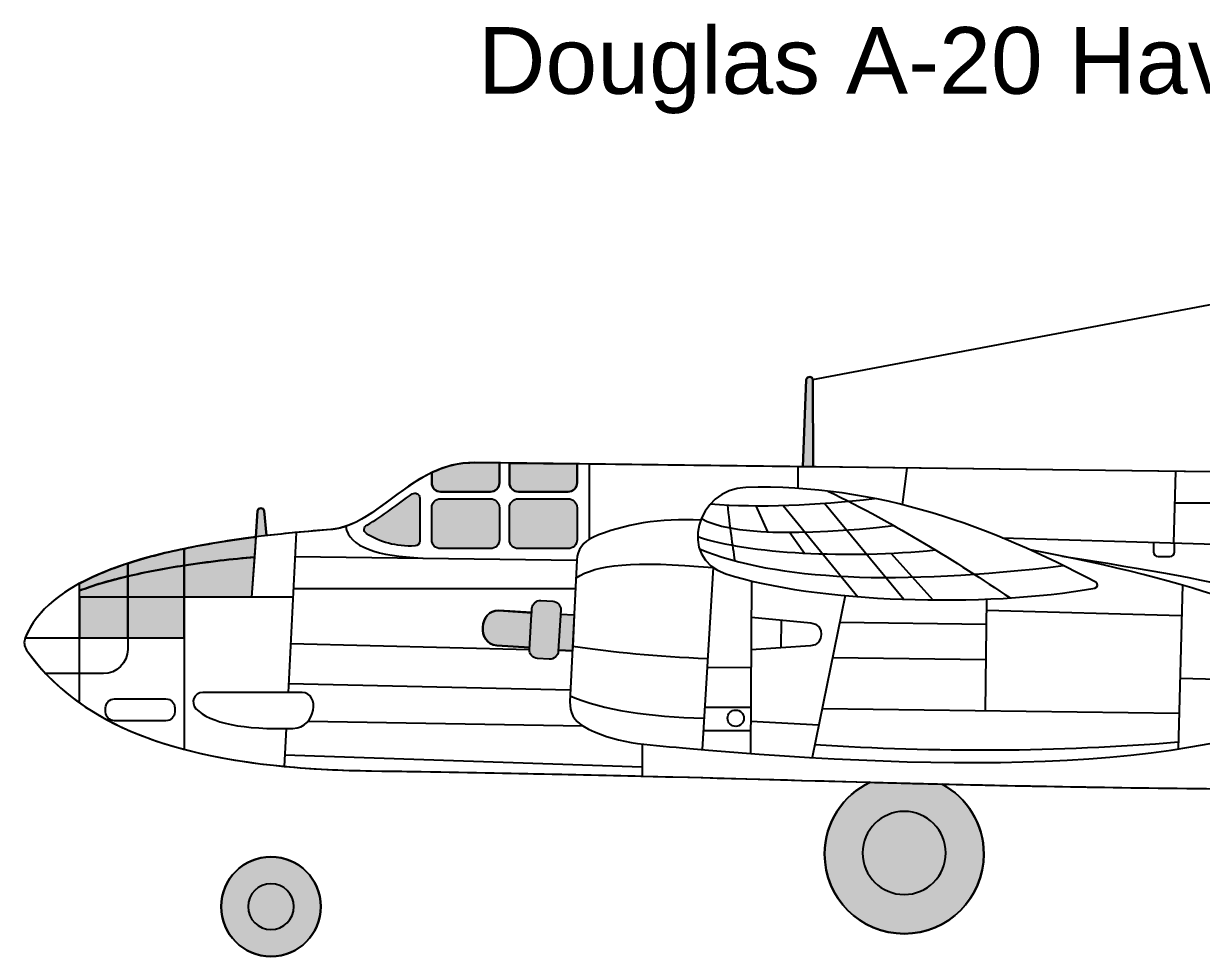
# Model space of a CAD drawing. Extents: x 34 to 386, y 42 to 325.
# Drawn here: x 34.4 to 113.8, y 261.8 to 324.7 of the extents above; entities that cross this region are included whole.
import ezdxf

# ---------------------------------------------------------------- set-up
doc = ezdxf.new("R2010")
doc.units = 0
doc.header["$MEASUREMENT"] = 0
for name, color, linetype in [('4-VIEW', 7, 'CONTINUOUS'), ('SOLIDS', 7, 'CONTINUOUS'), ('TITLE', 7, 'CONTINUOUS')]:
    doc.layers.add(name, color=color, linetype=linetype)

msp = doc.modelspace()

# ---------------------------------------------------------------- hatches: boundary and pattern name
at = {"layer": 'SOLIDS'}
h = msp.add_hatch(color=252, dxfattribs=at)
edge = h.paths.add_edge_path()
edge.add_spline(control_points=[(87.146, 300.73), (87.146, 300.73), (86.903, 294.852), (86.903, 294.852), (86.903, 294.852), (87.617, 294.843), (87.617, 294.843), (87.617, 294.843), (87.594, 300.724), (87.594, 300.724), (87.592, 300.975), (87.157, 300.98), (87.146, 300.73)], knot_values=[0, 0, 0, 0, 1, 1, 1, 2, 2, 2, 3, 3, 3, 4, 4, 4, 4], degree=3, periodic=1)
h = msp.add_hatch(color=255, dxfattribs=at)
edge = h.paths.add_edge_path()
edge.add_spline(control_points=[(64.77, 295.128), (63.939, 295.139), (63.18, 294.974), (62.473, 294.702), (62.278, 294.627), (62.087, 294.544), (61.9, 294.454), (61.9, 294.454), (61.9, 293.768), (61.9, 293.768), (61.9, 293.438), (62.171, 293.167), (62.501, 293.167), (62.501, 293.167), (65.86, 293.167), (65.86, 293.167), (66.191, 293.167), (66.462, 293.438), (66.462, 293.768), (66.462, 293.768), (66.462, 295.107), (66.462, 295.107), (66.462, 295.107), (64.77, 295.128), (64.77, 295.128)], knot_values=[0, 0, 0, 0, 1, 1, 1, 2, 2, 2, 3, 3, 3, 4, 4, 4, 5, 5, 5, 6, 6, 6, 7, 7, 7, 8, 8, 8, 8], degree=3, periodic=1)
h = msp.add_hatch(color=255, dxfattribs=at)
edge = h.paths.add_edge_path()
edge.add_spline(control_points=[(71.7, 295.042), (71.7, 295.042), (67.139, 295.098), (67.139, 295.098), (67.139, 295.098), (67.139, 293.768), (67.139, 293.768), (67.139, 293.438), (67.409, 293.167), (67.74, 293.167), (67.74, 293.167), (71.099, 293.167), (71.099, 293.167), (71.43, 293.167), (71.701, 293.438), (71.701, 293.768), (71.701, 293.768), (71.7, 295.042), (71.7, 295.042)], knot_values=[0, 0, 0, 0, 1, 1, 1, 2, 2, 2, 3, 3, 3, 4, 4, 4, 5, 5, 5, 6, 6, 6, 6], degree=3, periodic=1)
h = msp.add_hatch(color=255, dxfattribs=at)
edge = h.paths.add_edge_path()
edge.add_spline(control_points=[(60.581, 293.016), (59.583, 292.346), (58.665, 291.521), (57.526, 290.921), (57.301, 290.803), (57.286, 290.487), (57.5, 290.349), (58.408, 289.762), (59.486, 289.458), (60.779, 289.512), (60.957, 289.519), (61.097, 289.666), (61.097, 289.843), (61.097, 289.843), (61.097, 292.741), (61.097, 292.741), (61.097, 293.007), (60.802, 293.165), (60.581, 293.016)], knot_values=[0, 0, 0, 0, 1, 1, 1, 2, 2, 2, 3, 3, 3, 4, 4, 4, 5, 5, 5, 6, 6, 6, 6], degree=3, periodic=1)
h = msp.add_hatch(color=252, dxfattribs=at)
edge = h.paths.add_edge_path()
edge.add_spline(control_points=[(50.776, 290.206), (50.776, 290.206), (50.621, 291.884), (50.621, 291.884), (50.599, 292.122), (50.177, 292.119), (50.163, 291.879), (50.163, 291.879), (50.056, 290.118), (50.056, 290.118), (50.293, 290.148), (50.532, 290.177), (50.776, 290.206)], knot_values=[0, 0, 0, 0, 1, 1, 1, 2, 2, 2, 3, 3, 3, 4, 4, 4, 4], degree=3, periodic=1)
h = msp.add_hatch(color=255, dxfattribs=at)
edge = h.paths.add_edge_path()
edge.add_spline(control_points=[(65.86, 292.69), (65.86, 292.69), (62.501, 292.69), (62.501, 292.69), (62.171, 292.69), (61.9, 292.42), (61.9, 292.089), (61.9, 292.089), (61.9, 289.933), (61.9, 289.933), (61.9, 289.602), (62.171, 289.331), (62.501, 289.331), (62.501, 289.331), (65.86, 289.331), (65.86, 289.331), (66.191, 289.331), (66.462, 289.602), (66.462, 289.933), (66.462, 289.933), (66.462, 292.089), (66.462, 292.089), (66.462, 292.42), (66.191, 292.69), (65.86, 292.69)], knot_values=[0, 0, 0, 0, 1, 1, 1, 2, 2, 2, 3, 3, 3, 4, 4, 4, 5, 5, 5, 6, 6, 6, 7, 7, 7, 8, 8, 8, 8], degree=3, periodic=1)
h = msp.add_hatch(color=255, dxfattribs=at)
edge = h.paths.add_edge_path()
edge.add_spline(control_points=[(71.099, 292.69), (71.099, 292.69), (67.74, 292.69), (67.74, 292.69), (67.409, 292.69), (67.139, 292.42), (67.139, 292.089), (67.139, 292.089), (67.139, 289.933), (67.139, 289.933), (67.139, 289.602), (67.409, 289.331), (67.74, 289.331), (67.74, 289.331), (71.099, 289.331), (71.099, 289.331), (71.43, 289.331), (71.701, 289.602), (71.701, 289.933), (71.701, 289.933), (71.701, 292.089), (71.701, 292.089), (71.701, 292.42), (71.43, 292.69), (71.099, 292.69)], knot_values=[0, 0, 0, 0, 1, 1, 1, 2, 2, 2, 3, 3, 3, 4, 4, 4, 5, 5, 5, 6, 6, 6, 7, 7, 7, 8, 8, 8, 8], degree=3, periodic=1)
h = msp.add_hatch(color=255, dxfattribs=at)
edge = h.paths.add_edge_path()
edge.add_spline(control_points=[(49.904, 290.099), (48.174, 289.876), (46.614, 289.618), (45.21, 289.325), (45.21, 289.325), (45.21, 288.195), (45.21, 288.195), (46.824, 288.447), (48.462, 288.636), (49.955, 288.754), (49.955, 288.754), (50.056, 290.118), (50.056, 290.118), (50.006, 290.112), (49.955, 290.105), (49.904, 290.099)], knot_values=[0, 0, 0, 0, 1, 1, 1, 2, 2, 2, 3, 3, 3, 4, 4, 4, 5, 5, 5, 5], degree=3, periodic=1)
h = msp.add_hatch(color=255, dxfattribs=at)
edge = h.paths.add_edge_path()
edge.add_spline(control_points=[(45.21, 289.325), (43.788, 289.029), (42.527, 288.698), (41.414, 288.335), (41.414, 288.335), (41.414, 287.467), (41.414, 287.467), (42.604, 287.747), (43.899, 287.992), (45.21, 288.195), (45.21, 288.195), (45.21, 289.325), (45.21, 289.325)], knot_values=[0, 0, 0, 0, 1, 1, 1, 2, 2, 2, 3, 3, 3, 4, 4, 4, 4], degree=3, periodic=1)
h = msp.add_hatch(color=255, dxfattribs=at)
edge = h.paths.add_edge_path()
edge.add_spline(control_points=[(41.414, 288.335), (40.914, 288.173), (40.445, 288.004), (40.004, 287.829), (40.002, 287.829), (40.001, 287.828), (40, 287.827), (39.361, 287.571), (38.747, 287.288), (38.174, 286.976), (38.174, 286.976), (38.174, 286.499), (38.174, 286.499), (39.079, 286.855), (40.191, 287.179), (41.414, 287.467), (41.414, 287.467), (41.414, 288.335), (41.414, 288.335)], knot_values=[0, 0, 0, 0, 1, 1, 1, 2, 2, 2, 3, 3, 3, 4, 4, 4, 5, 5, 5, 6, 6, 6, 6], degree=3, periodic=1)
h = msp.add_hatch(color=255, dxfattribs=at)
edge = h.paths.add_edge_path()
edge.add_spline(control_points=[(45.21, 288.195), (43.899, 287.992), (42.604, 287.747), (41.414, 287.467), (41.414, 287.467), (41.414, 286.056), (41.414, 286.056), (41.414, 286.056), (45.21, 286.056), (45.21, 286.056), (45.21, 286.056), (45.21, 288.195), (45.21, 288.195)], knot_values=[0, 0, 0, 0, 1, 1, 1, 2, 2, 2, 3, 3, 3, 4, 4, 4, 4], degree=3, periodic=1)
h = msp.add_hatch(color=255, dxfattribs=at)
edge = h.paths.add_edge_path()
edge.add_spline(control_points=[(49.955, 288.754), (48.462, 288.636), (46.824, 288.447), (45.21, 288.195), (45.21, 288.195), (45.21, 286.056), (45.21, 286.056), (45.21, 286.056), (49.755, 286.056), (49.755, 286.056), (49.755, 286.056), (49.955, 288.754), (49.955, 288.754)], knot_values=[0, 0, 0, 0, 1, 1, 1, 2, 2, 2, 3, 3, 3, 4, 4, 4, 4], degree=3, periodic=1)
h = msp.add_hatch(color=255, dxfattribs=at)
edge = h.paths.add_edge_path()
edge.add_spline(control_points=[(41.414, 287.467), (40.191, 287.179), (39.079, 286.855), (38.174, 286.499), (38.174, 286.499), (38.174, 286.056), (38.174, 286.056), (38.174, 286.056), (41.414, 286.056), (41.414, 286.056), (41.414, 286.056), (41.414, 287.467), (41.414, 287.467)], knot_values=[0, 0, 0, 0, 1, 1, 1, 2, 2, 2, 3, 3, 3, 4, 4, 4, 4], degree=3, periodic=1)
for points in [[(41.414, 286.056), (38.174, 286.056), (38.174, 283.323), (41.414, 283.323)], [(45.21, 286.056), (41.414, 286.056), (41.414, 283.323), (45.21, 283.323)]]:
    msp.add_hatch(color=255, dxfattribs=at).paths.add_polyline_path(points)
h = msp.add_hatch(color=252, dxfattribs=at)
edge = h.paths.add_edge_path()
edge.add_spline(control_points=[(69.262, 285.833), (68.948, 285.853), (68.676, 285.611), (68.656, 285.297), (68.656, 285.297), (68.639, 285.013), (68.639, 285.013), (68.639, 285.013), (66.424, 285.156), (66.424, 285.156), (65.094, 285.234), (64.918, 282.891), (66.279, 282.809), (66.279, 282.809), (68.497, 282.67), (68.497, 282.67), (68.497, 282.67), (68.489, 282.536), (68.489, 282.536), (68.47, 282.222), (68.711, 281.949), (69.025, 281.93), (69.025, 281.93), (69.827, 281.882), (69.827, 281.882), (70.142, 281.863), (70.414, 282.104), (70.433, 282.418), (70.433, 282.418), (70.438, 282.489), (70.438, 282.489), (70.438, 282.489), (71.385, 282.442), (71.385, 282.442), (71.385, 282.442), (71.401, 282.765), (71.401, 282.765), (71.401, 282.765), (71.504, 284.864), (71.504, 284.864), (71.504, 284.864), (70.584, 284.909), (70.584, 284.909), (70.584, 284.909), (70.601, 285.179), (70.601, 285.179), (70.62, 285.493), (70.378, 285.766), (70.064, 285.785), (70.064, 285.785), (69.262, 285.833), (69.262, 285.833)], knot_values=[0, 0, 0, 0, 1, 1, 1, 2, 2, 2, 3, 3, 3, 4, 4, 4, 5, 5, 5, 6, 6, 6, 7, 7, 7, 8, 8, 8, 9, 9, 9, 10, 10, 10, 11, 11, 11, 12, 12, 12, 13, 13, 13, 14, 14, 14, 15, 15, 15, 16, 16, 16, 17, 17, 17, 17], degree=3, periodic=1)
h = msp.add_hatch(color=252, dxfattribs=at)
edge = h.paths.add_edge_path()
edge.add_spline(control_points=[(91.438, 273.584), (89.628, 272.722), (88.377, 270.876), (88.377, 268.737), (88.377, 265.774), (90.779, 263.372), (93.742, 263.372), (96.706, 263.372), (99.108, 265.774), (99.108, 268.737), (99.108, 270.779), (97.967, 272.554), (96.289, 273.461), (94.625, 273.5), (93.02, 273.541), (91.438, 273.584), (91.438, 273.584), (91.438, 273.584), (91.438, 273.584)], knot_values=[0, 0, 0, 0, 1, 1, 1, 2, 2, 2, 3, 3, 3, 4, 4, 4, 5, 5, 5, 6, 6, 6, 6], degree=3, periodic=1)
edge = h.paths.add_edge_path()
edge.add_spline(control_points=[(90.941, 268.816), (90.941, 270.363), (92.195, 271.618), (93.742, 271.618), (95.289, 271.618), (96.543, 270.363), (96.543, 268.816), (96.543, 267.269), (95.289, 266.015), (93.742, 266.015), (92.195, 266.015), (90.941, 267.269), (90.941, 268.816)], knot_values=[0, 0, 0, 0, 1, 1, 1, 2, 2, 2, 3, 3, 3, 4, 4, 4, 4], degree=3, periodic=1)
h = msp.add_hatch(color=255, dxfattribs=at)
edge = h.paths.add_edge_path()
edge.add_spline(control_points=[(93.742, 271.618), (95.289, 271.618), (96.543, 270.363), (96.543, 268.816), (96.543, 267.269), (95.289, 266.015), (93.742, 266.015), (92.195, 266.015), (90.941, 267.269), (90.941, 268.816), (90.941, 270.363), (92.195, 271.618), (93.742, 271.618)], knot_values=[0, 0, 0, 0, 1, 1, 1, 2, 2, 2, 3, 3, 3, 4, 4, 4, 4], degree=3, periodic=1)
h = msp.add_hatch(color=252, dxfattribs=at)
edge = h.paths.add_edge_path()
edge.add_spline(control_points=[(51.07, 268.559), (52.925, 268.559), (54.429, 267.055), (54.429, 265.2), (54.429, 263.345), (52.925, 261.841), (51.07, 261.841), (49.215, 261.841), (47.711, 263.345), (47.711, 265.2), (47.711, 267.055), (49.215, 268.559), (51.07, 268.559)], knot_values=[0, 0, 0, 0, 1, 1, 1, 2, 2, 2, 3, 3, 3, 4, 4, 4, 4], degree=3, periodic=1)
h = msp.add_hatch(color=255, dxfattribs=at)
edge = h.paths.add_edge_path()
edge.add_spline(control_points=[(51.07, 266.744), (51.923, 266.744), (52.615, 266.053), (52.615, 265.2), (52.615, 264.347), (51.923, 263.656), (51.07, 263.656), (50.217, 263.656), (49.526, 264.347), (49.526, 265.2), (49.526, 266.053), (50.217, 266.744), (51.07, 266.744)], knot_values=[0, 0, 0, 0, 1, 1, 1, 2, 2, 2, 3, 3, 3, 4, 4, 4, 4], degree=3, periodic=1)

# ---------------------------------------------------------------- linework, layer by layer
at = {"layer": '4-VIEW', "color": 7}
for points in [[(87.594, 300.724), (157.027, 313.82)], [(72.532, 289.977), (72.532, 295.031)], [(86.592, 293.393), (86.592, 294.855)], [(93.634, 292.289), (93.935, 294.764)], [(112.033, 294.537), (111.89, 289.719)], [(83.734, 292.222), (84.536, 290.459)], [(85.59, 292.244), (90.623, 286.093)], [(88.372, 292.389), (93.71, 285.917)], [(111.97, 292.41), (118.46, 292.41)], [(50.056, 290.118), (49.755, 286.056)], [(52.769, 290.418), (52.218, 279.63)], [(86.04, 290.429), (87.021, 289.028)], [(100.351, 290.06), (148.783, 288.628)], [(45.21, 289.325), (45.21, 275.811)], [(92.835, 289.02), (95.665, 285.873)], [(52.686, 288.804), (71.685, 288.563)], [(80.862, 288.057), (80.124, 275.789)], [(38.174, 279.028), (38.174, 287.052)], [(52.576, 286.643), (71.576, 286.643)], [(83.462, 287.148), (83.389, 275.527)], [(112.484, 286.869), (112.197, 275.824)], [(52.546, 286.056), (38.124, 286.056)], [(89.765, 286.166), (87.546, 275.247)], [(99.292, 285.926), (99.195, 278.418)], [(99.282, 285.172), (112.431, 284.83)], [(70.584, 284.909), (71.504, 284.864)], [(85.448, 284.527), (85.429, 282.641)], [(89.4, 284.37), (99.271, 284.243)], [(34.511, 283.323), (45.21, 283.323)], [(52.387, 282.941), (68.489, 282.536)], [(70.438, 282.489), (71.385, 282.442)], [(88.917, 281.991), (99.24, 281.857)], [(80.457, 281.312), (83.425, 281.338)], [(52.249, 280.233), (71.257, 279.821)], [(112.321, 280.61), (120.976, 280.371)], [(80.296, 278.642), (83.408, 278.642)], [(88.22, 278.56), (112.26, 278.25)], [(52.094, 277.201), (51.964, 274.655)], [(53.573, 277.702), (72.093, 277.376)], [(80.201, 277.063), (83.399, 277.063)], [(83.402, 277.7), (87.994, 277.452)], [(76.086, 276.159), (76.086, 273.998)], [(52.003, 275.422), (76.086, 274.617)]]:
    msp.add_lwpolyline(points, dxfattribs=at)
for points, knots in [([(86.903, 294.852), (86.903, 294.852), (87.146, 300.73), (87.146, 300.73), (87.157, 300.98), (87.592, 300.975), (87.594, 300.724), (87.594, 300.724), (87.617, 294.843), (87.617, 294.843)], [0, 0, 0, 0, 1, 1, 1, 2, 2, 2, 3, 3, 3, 3]), ([(117.925, 294.464), (117.925, 294.464), (64.77, 295.128), (64.77, 295.128), (60.616, 295.18), (58.257, 290.851), (55.11, 290.617), (41.632, 289.612), (35.955, 286.924), (34.511, 283.323), (34.397, 283.041), (34.431, 282.745), (34.605, 282.495), (38.851, 276.409), (47.267, 274.506), (57.852, 274.351), (83.85, 273.97), (90.495, 273.419), (114.102, 273.152), (133.396, 272.934), (165.091, 279.687), (180.499, 285.3), (182.614, 286.07), (179.835, 288.382), (179.051, 289.009)], [0, 0, 0, 0, 1, 1, 1, 2, 2, 2, 3, 3, 3, 4, 4, 4, 5, 5, 5, 6, 6, 6, 7, 7, 7, 8, 8, 8, 8]), ([(61.9, 294.454), (61.9, 294.454), (61.9, 293.768), (61.9, 293.768), (61.9, 293.438), (62.171, 293.167), (62.501, 293.167), (62.501, 293.167), (65.86, 293.167), (65.86, 293.167), (66.191, 293.167), (66.462, 293.438), (66.462, 293.768), (66.462, 293.768), (66.462, 295.107), (66.462, 295.107)], [0, 0, 0, 0, 1, 1, 1, 2, 2, 2, 3, 3, 3, 4, 4, 4, 5, 5, 5, 5]), ([(67.139, 295.098), (67.139, 295.098), (67.139, 293.768), (67.139, 293.768), (67.139, 293.438), (67.409, 293.167), (67.74, 293.167), (67.74, 293.167), (71.099, 293.167), (71.099, 293.167), (71.43, 293.167), (71.701, 293.438), (71.701, 293.768), (71.701, 293.768), (71.7, 295.042), (71.7, 295.042)], [0, 0, 0, 0, 1, 1, 1, 2, 2, 2, 3, 3, 3, 4, 4, 4, 5, 5, 5, 5]), ([(83.07, 293.457), (92.066, 293.709), (99.694, 290.766), (106.651, 287.066), (106.829, 286.971), (106.787, 286.703), (106.588, 286.668), (99.168, 285.329), (87.748, 285.691), (81.728, 287.63), (78.415, 288.696), (79.792, 293.365), (83.07, 293.457), (83.07, 293.457), (83.07, 293.457), (83.07, 293.457)], [0, 0, 0, 0, 1, 1, 1, 2, 2, 2, 3, 3, 3, 4, 4, 4, 5, 5, 5, 5]), ([(60.581, 293.016), (59.583, 292.346), (58.665, 291.521), (57.526, 290.921), (57.301, 290.803), (57.286, 290.487), (57.5, 290.349), (58.408, 289.762), (59.486, 289.458), (60.779, 289.512), (60.957, 289.519), (61.097, 289.666), (61.097, 289.843), (61.097, 289.843), (61.097, 292.741), (61.097, 292.741), (61.097, 293.007), (60.802, 293.165), (60.581, 293.016), (60.581, 293.016), (60.581, 293.016), (60.581, 293.016)], [0, 0, 0, 0, 1, 1, 1, 2, 2, 2, 3, 3, 3, 4, 4, 4, 5, 5, 5, 6, 6, 6, 7, 7, 7, 7]), ([(50.056, 290.118), (50.056, 290.118), (50.163, 291.879), (50.163, 291.879), (50.177, 292.119), (50.599, 292.122), (50.621, 291.884), (50.621, 291.884), (50.776, 290.206), (50.776, 290.206)], [0, 0, 0, 0, 1, 1, 1, 2, 2, 2, 3, 3, 3, 3]), ([(62.501, 289.331), (62.501, 289.331), (65.86, 289.331), (65.86, 289.331), (66.191, 289.331), (66.462, 289.602), (66.462, 289.933), (66.462, 289.933), (66.462, 292.089), (66.462, 292.089), (66.462, 292.42), (66.191, 292.69), (65.86, 292.69), (65.86, 292.69), (62.501, 292.69), (62.501, 292.69), (62.171, 292.69), (61.9, 292.42), (61.9, 292.089), (61.9, 292.089), (61.9, 289.933), (61.9, 289.933), (61.9, 289.602), (62.171, 289.331), (62.501, 289.331), (62.501, 289.331), (62.501, 289.331), (62.501, 289.331)], [0, 0, 0, 0, 1, 1, 1, 2, 2, 2, 3, 3, 3, 4, 4, 4, 5, 5, 5, 6, 6, 6, 7, 7, 7, 8, 8, 8, 9, 9, 9, 9]), ([(67.74, 289.331), (67.74, 289.331), (71.099, 289.331), (71.099, 289.331), (71.43, 289.331), (71.701, 289.602), (71.701, 289.933), (71.701, 289.933), (71.701, 292.089), (71.701, 292.089), (71.701, 292.42), (71.43, 292.69), (71.099, 292.69), (71.099, 292.69), (67.74, 292.69), (67.74, 292.69), (67.409, 292.69), (67.139, 292.42), (67.139, 292.089), (67.139, 292.089), (67.139, 289.933), (67.139, 289.933), (67.139, 289.602), (67.409, 289.331), (67.74, 289.331), (67.74, 289.331), (67.74, 289.331), (67.74, 289.331)], [0, 0, 0, 0, 1, 1, 1, 2, 2, 2, 3, 3, 3, 4, 4, 4, 5, 5, 5, 6, 6, 6, 7, 7, 7, 8, 8, 8, 9, 9, 9, 9]), ([(80.034, 291.246), (77.328, 291.411), (74.836, 290.984), (72.757, 290.091), (72.124, 289.819), (71.718, 289.251), (71.685, 288.563), (71.685, 288.563), (71.218, 279.013), (71.218, 279.013), (71.184, 278.329), (71.502, 277.722), (72.093, 277.376), (74.13, 276.182), (76.457, 276.113), (78.806, 275.904), (97.39, 274.25), (114.042, 274.162), (124.658, 279.48), (125.42, 279.862), (125.509, 280.909), (124.822, 281.414), (120.533, 284.564), (113.306, 287.165), (102.244, 289.243)], [0, 0, 0, 0, 1, 1, 1, 2, 2, 2, 3, 3, 3, 4, 4, 4, 5, 5, 5, 6, 6, 6, 7, 7, 7, 8, 8, 8, 8]), ([(110.539, 289.759), (110.539, 289.759), (110.539, 289.113), (110.539, 289.113), (110.539, 288.941), (110.677, 288.804), (110.849, 288.805), (110.849, 288.805), (111.647, 288.809), (111.647, 288.809), (111.816, 288.81), (111.953, 288.948), (111.953, 289.118), (111.953, 289.118), (111.953, 289.717), (111.953, 289.717)], [0, 0, 0, 0, 1, 1, 1, 2, 2, 2, 3, 3, 3, 4, 4, 4, 5, 5, 5, 5]), ([(41.414, 288.335), (41.414, 288.335), (41.414, 282.543), (41.414, 282.543), (41.414, 281.643), (40.68, 280.908), (39.779, 280.908), (39.779, 280.908), (35.928, 280.908), (35.928, 280.908)], [0, 0, 0, 0, 1, 1, 1, 2, 2, 2, 3, 3, 3, 3]), ([(68.656, 285.297), (68.656, 285.297), (68.489, 282.536), (68.489, 282.536), (68.47, 282.222), (68.711, 281.949), (69.025, 281.93), (69.025, 281.93), (69.827, 281.882), (69.827, 281.882), (70.142, 281.863), (70.414, 282.104), (70.433, 282.418), (70.433, 282.418), (70.601, 285.179), (70.601, 285.179), (70.62, 285.493), (70.378, 285.766), (70.064, 285.785), (70.064, 285.785), (69.262, 285.834), (69.262, 285.834), (68.948, 285.853), (68.676, 285.611), (68.656, 285.297), (68.656, 285.297), (68.656, 285.297), (68.656, 285.297)], [0, 0, 0, 0, 1, 1, 1, 2, 2, 2, 3, 3, 3, 4, 4, 4, 5, 5, 5, 6, 6, 6, 7, 7, 7, 8, 8, 8, 9, 9, 9, 9]), ([(68.632, 285.025), (68.632, 285.025), (66.424, 285.156), (66.424, 285.156), (65.094, 285.234), (64.918, 282.891), (66.279, 282.809), (66.279, 282.809), (68.49, 282.674), (68.49, 282.674)], [0, 0, 0, 0, 1, 1, 1, 2, 2, 2, 3, 3, 3, 3]), ([(83.446, 284.719), (83.446, 284.719), (87.449, 284.336), (87.449, 284.336), (88.403, 284.244), (88.38, 282.828), (87.424, 282.768), (87.424, 282.768), (83.433, 282.514), (83.433, 282.514)], [0, 0, 0, 0, 1, 1, 1, 2, 2, 2, 3, 3, 3, 3]), ([(52.546, 277.21), (49.199, 277.119), (46.979, 277.561), (46.015, 278.542), (45.617, 278.947), (45.904, 279.63), (46.471, 279.63), (46.471, 279.63), (53.171, 279.63), (53.171, 279.63), (54.392, 279.63), (54.135, 277.253), (52.546, 277.21), (52.546, 277.21), (52.546, 277.21), (52.546, 277.21)], [0, 0, 0, 0, 1, 1, 1, 2, 2, 2, 3, 3, 3, 4, 4, 4, 5, 5, 5, 5]), ([(40.53, 277.725), (40.53, 277.725), (43.99, 277.725), (43.99, 277.725), (44.321, 277.725), (44.591, 277.996), (44.591, 278.327), (44.591, 278.327), (44.591, 278.602), (44.591, 278.602), (44.591, 278.933), (44.321, 279.204), (43.99, 279.204), (43.99, 279.204), (40.53, 279.204), (40.53, 279.204), (40.2, 279.204), (39.929, 278.933), (39.929, 278.602), (39.929, 278.602), (39.929, 278.327), (39.929, 278.327), (39.929, 277.996), (40.2, 277.725), (40.53, 277.725), (40.53, 277.725), (40.53, 277.725), (40.53, 277.725)], [0, 0, 0, 0, 1, 1, 1, 2, 2, 2, 3, 3, 3, 4, 4, 4, 5, 5, 5, 6, 6, 6, 7, 7, 7, 8, 8, 8, 9, 9, 9, 9]), ([(82.392, 277.35), (82.696, 277.35), (82.943, 277.596), (82.943, 277.901), (82.943, 278.206), (82.696, 278.453), (82.392, 278.453), (82.087, 278.453), (81.84, 278.206), (81.84, 277.901), (81.84, 277.596), (82.087, 277.35), (82.392, 277.35), (82.392, 277.35), (82.392, 277.35), (82.392, 277.35)], [0, 0, 0, 0, 1, 1, 1, 2, 2, 2, 3, 3, 3, 4, 4, 4, 5, 5, 5, 5]), ([(91.438, 273.584), (89.628, 272.722), (88.377, 270.876), (88.377, 268.737), (88.377, 265.774), (90.779, 263.372), (93.742, 263.372), (96.706, 263.372), (99.108, 265.774), (99.108, 268.737), (99.108, 270.779), (97.967, 272.554), (96.289, 273.461)], [0, 0, 0, 0, 1, 1, 1, 2, 2, 2, 3, 3, 3, 4, 4, 4, 4]), ([(51.07, 261.842), (52.925, 261.842), (54.429, 263.345), (54.429, 265.2), (54.429, 267.055), (52.925, 268.559), (51.07, 268.559), (49.215, 268.559), (47.711, 267.055), (47.711, 265.2), (47.711, 263.345), (49.215, 261.842), (51.07, 261.842), (51.07, 261.842), (51.07, 261.842), (51.07, 261.842)], [0, 0, 0, 0, 1, 1, 1, 2, 2, 2, 3, 3, 3, 4, 4, 4, 5, 5, 5, 5])]:
    msp.add_open_spline(points, degree=3, knots=knots, dxfattribs=at)
for points in [[(88.598, 293.212), (93.304, 290.933), (97.174, 288.487), (100.875, 286.008)], [(80.665, 292.352), (84.004, 292.081), (87.742, 292.248), (91.751, 292.711)], [(81.825, 292.276), (81.987, 290.812), (82.154, 289.587), (82.326, 288.513)], [(80.081, 291.365), (81.997, 290.266), (86.641, 290.175), (93.053, 290.881)], [(56.104, 290.825), (56.313, 289.418), (58.299, 288.833), (61.249, 288.696)], [(79.825, 290.139), (83.208, 288.984), (90.006, 288.644), (95.845, 289.243)], [(79.955, 289.307), (85.105, 287.189), (93.301, 286.831), (104.467, 288.189)], [(38.174, 286.499), (41.046, 287.628), (46.005, 288.443), (49.955, 288.754)], [(71.626, 287.363), (73.011, 288.259), (75.423, 288.531), (80.862, 288.057)], [(104.37, 288.827), (115.557, 287.105), (123.802, 285.383), (121.067, 283.661)], [(71.401, 282.765), (74.022, 282.347), (77.07, 282.073), (80.493, 281.923)], [(71.237, 279.406), (73.457, 278.442), (76.56, 278), (80.251, 277.905)], [(87.726, 276.132), (95.887, 275.591), (104.048, 275.634), (112.209, 276.297)]]:
    msp.add_open_spline(points, degree=3, dxfattribs=at)
at = {"layer": 'SOLIDS'}
for points in [[(41.414, 286.056), (38.174, 286.056), (38.174, 283.323), (41.414, 283.323), (41.414, 286.056)], [(45.21, 286.056), (41.414, 286.056), (41.414, 283.323), (45.21, 283.323), (45.21, 286.056)]]:
    msp.add_lwpolyline(points, dxfattribs=at)
for points, knots in [([(72.532, 295.031), (72.532, 295.031), (86.592, 294.855), (86.592, 294.855), (86.592, 294.855), (86.903, 294.852), (86.903, 294.852), (86.903, 294.852), (87.146, 300.73), (87.146, 300.73), (87.157, 300.98), (87.592, 300.975), (87.594, 300.724), (87.594, 300.724), (87.617, 294.843), (87.617, 294.843), (87.617, 294.843), (118.061, 294.465), (118.061, 294.465), (118.162, 294.8), (118.36, 295.109), (118.644, 295.356), (118.644, 295.356), (120.369, 296.856), (120.369, 296.856), (120.369, 296.856), (120.369, 297.891), (120.369, 297.891), (120.369, 298.165), (120.593, 298.388), (120.867, 298.388), (120.867, 298.388), (121.41, 298.388), (121.41, 298.388), (121.685, 298.388), (121.908, 298.165), (121.908, 297.891), (121.908, 297.891), (121.908, 297.669), (121.908, 297.669), (122.197, 297.722), (122.498, 297.729), (122.81, 297.692), (125.545, 297.369), (127.344, 295.663), (127.352, 293.362), (127.352, 293.362), (131.749, 294.285), (131.749, 294.285), (131.749, 294.285), (131.749, 294.745), (131.749, 294.745), (131.749, 294.784), (131.781, 294.816), (131.82, 294.816), (131.82, 294.816), (131.88, 294.816), (131.88, 294.816), (131.918, 294.816), (131.949, 294.786), (131.951, 294.749), (131.951, 294.749), (131.974, 294.333), (131.974, 294.333), (131.974, 294.333), (132.303, 294.401), (132.303, 294.401), (132.404, 294.423), (132.504, 294.358), (132.527, 294.257), (132.527, 294.257), (132.56, 294.109), (132.56, 294.109), (132.582, 294.007), (132.519, 293.907), (132.418, 293.883), (132.418, 293.883), (127.303, 292.677), (127.303, 292.677), (127.23, 292.165), (127.071, 291.63), (126.82, 291.079), (128.704, 290.897), (130.552, 290.832), (132.382, 290.868), (137.926, 290.977), (143.293, 292.013), (148.929, 293.551), (150.224, 293.905), (151.246, 294.707), (151.859, 295.824), (152.047, 296.165), (152.196, 296.536), (152.304, 296.932), (152.304, 296.932), (156.42, 312.115), (156.42, 312.115), (156.587, 312.728), (156.79, 313.296), (157.027, 313.82), (158.273, 316.58), (160.428, 318.129), (162.805, 318.661), (162.805, 318.661), (162.805, 319.047), (162.805, 319.047), (162.805, 319.152), (162.72, 319.237), (162.615, 319.237), (162.615, 319.237), (162.306, 319.237), (162.306, 319.237), (162.201, 319.237), (162.116, 319.322), (162.116, 319.426), (162.116, 319.426), (162.116, 319.561), (162.116, 319.561), (162.116, 319.665), (162.201, 319.751), (162.306, 319.751), (162.306, 319.751), (163.727, 319.751), (163.727, 319.751), (163.832, 319.751), (163.917, 319.665), (163.917, 319.561), (163.917, 319.561), (163.917, 318.837), (163.917, 318.837), (164.665, 318.906), (165.423, 318.882), (166.172, 318.77), (166.417, 318.733), (166.661, 318.688), (166.903, 318.632), (170.314, 317.857), (173.396, 315.264), (174.197, 311.407), (174.197, 311.407), (175.266, 306.265), (175.266, 306.265), (175.266, 306.265), (175.745, 303.961), (175.745, 303.961), (175.745, 303.961), (176.293, 301.325), (176.293, 301.325), (176.293, 301.325), (178.388, 291.244), (178.388, 291.244), (178.388, 291.244), (178.396, 291.221), (178.396, 291.221), (178.396, 291.221), (178.396, 291.218), (178.396, 291.218), (178.657, 290.492), (178.879, 289.757), (179.051, 289.009), (179.835, 288.382), (182.614, 286.07), (180.499, 285.3), (177.189, 283.843), (172.649, 281.453), (169.275, 280.537), (165.933, 279.63), (161.067, 279.331), (157.525, 278.869), (157.524, 278.868), (157.523, 278.868), (157.521, 278.868), (154.56, 278.202), (151.514, 277.567), (148.439, 276.978), (136.276, 274.649), (123.665, 273.044), (114.102, 273.152), (106.942, 273.233), (101.341, 273.34), (96.289, 273.461), (97.967, 272.554), (99.108, 270.779), (99.108, 268.737), (99.108, 265.774), (96.706, 263.372), (93.742, 263.372), (90.779, 263.372), (88.377, 265.774), (88.377, 268.737), (88.377, 270.876), (89.628, 272.722), (91.438, 273.584), (86.467, 273.716), (81.724, 273.859), (76.086, 273.998), (71.008, 274.122), (65.204, 274.243), (57.852, 274.351), (55.803, 274.38), (53.836, 274.476), (51.964, 274.655), (44.165, 275.399), (38.03, 277.587), (34.605, 282.495), (34.431, 282.745), (34.397, 283.041), (34.511, 283.323), (35.058, 284.689), (36.215, 285.923), (38.174, 286.984), (39.077, 287.472), (40.151, 287.924), (41.414, 288.335), (42.527, 288.698), (43.788, 289.029), (45.21, 289.325), (46.655, 289.626), (48.266, 289.891), (50.056, 290.118), (50.056, 290.118), (50.163, 291.879), (50.163, 291.879), (50.177, 292.119), (50.599, 292.122), (50.621, 291.884), (50.621, 291.884), (50.776, 290.206), (50.776, 290.206), (51.418, 290.281), (52.082, 290.352), (52.769, 290.418), (53.522, 290.49), (54.302, 290.557), (55.11, 290.617), (55.449, 290.642), (55.78, 290.715), (56.104, 290.825), (58.02, 291.475), (59.729, 293.415), (61.9, 294.454), (62.768, 294.87), (63.711, 295.142), (64.77, 295.128), (64.77, 295.128), (66.462, 295.107), (66.462, 295.107), (66.462, 295.107), (67.139, 295.098), (67.139, 295.098), (67.139, 295.098), (71.7, 295.042), (71.7, 295.042), (71.7, 295.042), (72.532, 295.031), (72.532, 295.031)], [0, 0, 0, 0, 1, 1, 1, 2, 2, 2, 3, 3, 3, 4, 4, 4, 5, 5, 5, 6, 6, 6, 7, 7, 7, 8, 8, 8, 9, 9, 9, 10, 10, 10, 11, 11, 11, 12, 12, 12, 13, 13, 13, 14, 14, 14, 15, 15, 15, 16, 16, 16, 17, 17, 17, 18, 18, 18, 19, 19, 19, 20, 20, 20, 21, 21, 21, 22, 22, 22, 23, 23, 23, 24, 24, 24, 25, 25, 25, 26, 26, 26, 27, 27, 27, 28, 28, 28, 29, 29, 29, 30, 30, 30, 31, 31, 31, 32, 32, 32, 33, 33, 33, 34, 34, 34, 35, 35, 35, 36, 36, 36, 37, 37, 37, 38, 38, 38, 39, 39, 39, 40, 40, 40, 41, 41, 41, 42, 42, 42, 43, 43, 43, 44, 44, 44, 45, 45, 45, 46, 46, 46, 47, 47, 47, 48, 48, 48, 49, 49, 49, 50, 50, 50, 51, 51, 51, 52, 52, 52, 53, 53, 53, 54, 54, 54, 55, 55, 55, 56, 56, 56, 57, 57, 57, 58, 58, 58, 59, 59, 59, 60, 60, 60, 61, 61, 61, 62, 62, 62, 63, 63, 63, 64, 64, 64, 65, 65, 65, 66, 66, 66, 67, 67, 67, 68, 68, 68, 69, 69, 69, 70, 70, 70, 71, 71, 71, 72, 72, 72, 73, 73, 73, 74, 74, 74, 75, 75, 75, 76, 76, 76, 77, 77, 77, 78, 78, 78, 79, 79, 79, 80, 80, 80, 81, 81, 81, 82, 82, 82, 83, 83, 83, 84, 84, 84, 85, 85, 85, 85]), ([(87.146, 300.73), (87.146, 300.73), (86.903, 294.852), (86.903, 294.852), (86.903, 294.852), (87.617, 294.843), (87.617, 294.843), (87.617, 294.843), (87.594, 300.724), (87.594, 300.724), (87.592, 300.975), (87.157, 300.98), (87.146, 300.73)], [0, 0, 0, 0, 1, 1, 1, 2, 2, 2, 3, 3, 3, 4, 4, 4, 4]), ([(64.77, 295.128), (63.939, 295.139), (63.18, 294.974), (62.473, 294.702), (62.278, 294.627), (62.087, 294.544), (61.9, 294.454), (61.9, 294.454), (61.9, 293.768), (61.9, 293.768), (61.9, 293.438), (62.171, 293.167), (62.501, 293.167), (62.501, 293.167), (65.86, 293.167), (65.86, 293.167), (66.191, 293.167), (66.462, 293.438), (66.462, 293.768), (66.462, 293.768), (66.462, 295.107), (66.462, 295.107), (66.462, 295.107), (64.77, 295.128), (64.77, 295.128)], [0, 0, 0, 0, 1, 1, 1, 2, 2, 2, 3, 3, 3, 4, 4, 4, 5, 5, 5, 6, 6, 6, 7, 7, 7, 8, 8, 8, 8]), ([(71.7, 295.042), (71.7, 295.042), (67.139, 295.098), (67.139, 295.098), (67.139, 295.098), (67.139, 293.768), (67.139, 293.768), (67.139, 293.438), (67.409, 293.167), (67.74, 293.167), (67.74, 293.167), (71.099, 293.167), (71.099, 293.167), (71.43, 293.167), (71.701, 293.438), (71.701, 293.768), (71.701, 293.768), (71.7, 295.042), (71.7, 295.042)], [0, 0, 0, 0, 1, 1, 1, 2, 2, 2, 3, 3, 3, 4, 4, 4, 5, 5, 5, 6, 6, 6, 6]), ([(60.581, 293.016), (59.583, 292.346), (58.665, 291.521), (57.526, 290.921), (57.301, 290.803), (57.286, 290.487), (57.5, 290.349), (58.408, 289.762), (59.486, 289.458), (60.779, 289.512), (60.957, 289.519), (61.097, 289.666), (61.097, 289.843), (61.097, 289.843), (61.097, 292.741), (61.097, 292.741), (61.097, 293.007), (60.802, 293.165), (60.581, 293.016)], [0, 0, 0, 0, 1, 1, 1, 2, 2, 2, 3, 3, 3, 4, 4, 4, 5, 5, 5, 6, 6, 6, 6]), ([(50.776, 290.206), (50.776, 290.206), (50.621, 291.884), (50.621, 291.884), (50.599, 292.122), (50.177, 292.119), (50.163, 291.879), (50.163, 291.879), (50.056, 290.118), (50.056, 290.118), (50.293, 290.148), (50.532, 290.177), (50.776, 290.206)], [0, 0, 0, 0, 1, 1, 1, 2, 2, 2, 3, 3, 3, 4, 4, 4, 4]), ([(65.86, 292.69), (65.86, 292.69), (62.501, 292.69), (62.501, 292.69), (62.171, 292.69), (61.9, 292.42), (61.9, 292.089), (61.9, 292.089), (61.9, 289.933), (61.9, 289.933), (61.9, 289.602), (62.171, 289.331), (62.501, 289.331), (62.501, 289.331), (65.86, 289.331), (65.86, 289.331), (66.191, 289.331), (66.462, 289.602), (66.462, 289.933), (66.462, 289.933), (66.462, 292.089), (66.462, 292.089), (66.462, 292.42), (66.191, 292.69), (65.86, 292.69)], [0, 0, 0, 0, 1, 1, 1, 2, 2, 2, 3, 3, 3, 4, 4, 4, 5, 5, 5, 6, 6, 6, 7, 7, 7, 8, 8, 8, 8]), ([(71.099, 292.69), (71.099, 292.69), (67.74, 292.69), (67.74, 292.69), (67.409, 292.69), (67.139, 292.42), (67.139, 292.089), (67.139, 292.089), (67.139, 289.933), (67.139, 289.933), (67.139, 289.602), (67.409, 289.331), (67.74, 289.331), (67.74, 289.331), (71.099, 289.331), (71.099, 289.331), (71.43, 289.331), (71.701, 289.602), (71.701, 289.933), (71.701, 289.933), (71.701, 292.089), (71.701, 292.089), (71.701, 292.42), (71.43, 292.69), (71.099, 292.69)], [0, 0, 0, 0, 1, 1, 1, 2, 2, 2, 3, 3, 3, 4, 4, 4, 5, 5, 5, 6, 6, 6, 7, 7, 7, 8, 8, 8, 8]), ([(49.904, 290.099), (48.174, 289.876), (46.614, 289.618), (45.21, 289.325), (45.21, 289.325), (45.21, 288.195), (45.21, 288.195), (46.824, 288.447), (48.462, 288.636), (49.955, 288.754), (49.955, 288.754), (50.056, 290.118), (50.056, 290.118), (50.006, 290.112), (49.955, 290.105), (49.904, 290.099)], [0, 0, 0, 0, 1, 1, 1, 2, 2, 2, 3, 3, 3, 4, 4, 4, 5, 5, 5, 5]), ([(45.21, 289.325), (43.788, 289.029), (42.527, 288.698), (41.414, 288.335), (41.414, 288.335), (41.414, 287.467), (41.414, 287.467), (42.604, 287.747), (43.899, 287.992), (45.21, 288.195), (45.21, 288.195), (45.21, 289.325), (45.21, 289.325)], [0, 0, 0, 0, 1, 1, 1, 2, 2, 2, 3, 3, 3, 4, 4, 4, 4]), ([(41.414, 288.335), (40.914, 288.173), (40.445, 288.004), (40.004, 287.829), (40.002, 287.829), (40.001, 287.828), (40, 287.827), (39.361, 287.571), (38.747, 287.288), (38.174, 286.976), (38.174, 286.976), (38.174, 286.499), (38.174, 286.499), (39.079, 286.855), (40.191, 287.179), (41.414, 287.467), (41.414, 287.467), (41.414, 288.335), (41.414, 288.335)], [0, 0, 0, 0, 1, 1, 1, 2, 2, 2, 3, 3, 3, 4, 4, 4, 5, 5, 5, 6, 6, 6, 6]), ([(45.21, 288.195), (43.899, 287.992), (42.604, 287.747), (41.414, 287.467), (41.414, 287.467), (41.414, 286.056), (41.414, 286.056), (41.414, 286.056), (45.21, 286.056), (45.21, 286.056), (45.21, 286.056), (45.21, 288.195), (45.21, 288.195)], [0, 0, 0, 0, 1, 1, 1, 2, 2, 2, 3, 3, 3, 4, 4, 4, 4]), ([(49.955, 288.754), (48.462, 288.636), (46.824, 288.447), (45.21, 288.195), (45.21, 288.195), (45.21, 286.056), (45.21, 286.056), (45.21, 286.056), (49.755, 286.056), (49.755, 286.056), (49.755, 286.056), (49.955, 288.754), (49.955, 288.754)], [0, 0, 0, 0, 1, 1, 1, 2, 2, 2, 3, 3, 3, 4, 4, 4, 4]), ([(41.414, 287.467), (40.191, 287.179), (39.079, 286.855), (38.174, 286.499), (38.174, 286.499), (38.174, 286.056), (38.174, 286.056), (38.174, 286.056), (41.414, 286.056), (41.414, 286.056), (41.414, 286.056), (41.414, 287.467), (41.414, 287.467)], [0, 0, 0, 0, 1, 1, 1, 2, 2, 2, 3, 3, 3, 4, 4, 4, 4]), ([(69.262, 285.833), (68.948, 285.853), (68.676, 285.611), (68.656, 285.297), (68.656, 285.297), (68.639, 285.013), (68.639, 285.013), (68.639, 285.013), (66.424, 285.156), (66.424, 285.156), (65.094, 285.234), (64.918, 282.891), (66.279, 282.809), (66.279, 282.809), (68.497, 282.67), (68.497, 282.67), (68.497, 282.67), (68.489, 282.536), (68.489, 282.536), (68.47, 282.222), (68.711, 281.949), (69.025, 281.93), (69.025, 281.93), (69.827, 281.882), (69.827, 281.882), (70.142, 281.863), (70.414, 282.104), (70.433, 282.418), (70.433, 282.418), (70.438, 282.489), (70.438, 282.489), (70.438, 282.489), (71.385, 282.442), (71.385, 282.442), (71.385, 282.442), (71.401, 282.765), (71.401, 282.765), (71.401, 282.765), (71.504, 284.864), (71.504, 284.864), (71.504, 284.864), (70.584, 284.909), (70.584, 284.909), (70.584, 284.909), (70.601, 285.179), (70.601, 285.179), (70.62, 285.493), (70.378, 285.766), (70.064, 285.785), (70.064, 285.785), (69.262, 285.833), (69.262, 285.833)], [0, 0, 0, 0, 1, 1, 1, 2, 2, 2, 3, 3, 3, 4, 4, 4, 5, 5, 5, 6, 6, 6, 7, 7, 7, 8, 8, 8, 9, 9, 9, 10, 10, 10, 11, 11, 11, 12, 12, 12, 13, 13, 13, 14, 14, 14, 15, 15, 15, 16, 16, 16, 17, 17, 17, 17]), ([(91.438, 273.584), (89.628, 272.722), (88.377, 270.876), (88.377, 268.737), (88.377, 265.774), (90.779, 263.372), (93.742, 263.372), (96.706, 263.372), (99.108, 265.774), (99.108, 268.737), (99.108, 270.779), (97.967, 272.554), (96.289, 273.461), (94.625, 273.5), (93.02, 273.541), (91.438, 273.584), (91.438, 273.584), (91.438, 273.584), (91.438, 273.584)], [0, 0, 0, 0, 1, 1, 1, 2, 2, 2, 3, 3, 3, 4, 4, 4, 5, 5, 5, 6, 6, 6, 6]), ([(93.742, 271.618), (95.289, 271.618), (96.543, 270.363), (96.543, 268.816), (96.543, 267.269), (95.289, 266.015), (93.742, 266.015), (92.195, 266.015), (90.941, 267.269), (90.941, 268.816), (90.941, 270.363), (92.195, 271.618), (93.742, 271.618)], [0, 0, 0, 0, 1, 1, 1, 2, 2, 2, 3, 3, 3, 4, 4, 4, 4]), ([(90.941, 268.816), (90.941, 270.363), (92.195, 271.618), (93.742, 271.618), (95.289, 271.618), (96.543, 270.363), (96.543, 268.816), (96.543, 267.269), (95.289, 266.015), (93.742, 266.015), (92.195, 266.015), (90.941, 267.269), (90.941, 268.816)], [0, 0, 0, 0, 1, 1, 1, 2, 2, 2, 3, 3, 3, 4, 4, 4, 4]), ([(51.07, 268.559), (52.925, 268.559), (54.429, 267.055), (54.429, 265.2), (54.429, 263.345), (52.925, 261.841), (51.07, 261.841), (49.215, 261.841), (47.711, 263.345), (47.711, 265.2), (47.711, 267.055), (49.215, 268.559), (51.07, 268.559)], [0, 0, 0, 0, 1, 1, 1, 2, 2, 2, 3, 3, 3, 4, 4, 4, 4]), ([(51.07, 266.744), (51.923, 266.744), (52.615, 266.053), (52.615, 265.2), (52.615, 264.347), (51.923, 263.656), (51.07, 263.656), (50.217, 263.656), (49.526, 264.347), (49.526, 265.2), (49.526, 266.053), (50.217, 266.744), (51.07, 266.744)], [0, 0, 0, 0, 1, 1, 1, 2, 2, 2, 3, 3, 3, 4, 4, 4, 4])]:
    msp.add_open_spline(points, degree=3, knots=knots, dxfattribs=at)

# ---------------------------------------------------------------- texts
at = {"layer": 'TITLE', "color": 7, "insert": (65.028, 318.634), "char_height": 4.4958, "attachment_point": 7}
msp.add_mtext('\\fArial|b0|i0|c0|p34;\\W1;Douglas A-20 Havoc (1941)', dxfattribs=at)

doc.saveas('drawing.dxf')
